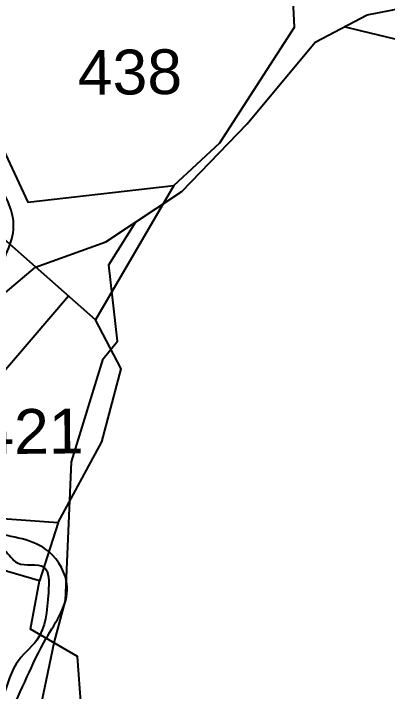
# Model space of a CAD drawing. Header units: inches. Extents: x 775633 to 782774, y 1566086 to 1574350.
# Drawn here: x 780293.2 to 780501.9, y 1569060.8 to 1569439.2 of the extents above; entities that cross this region are included whole.
import ezdxf
from ezdxf.enums import TextEntityAlignment as Align

# ---------------------------------------------------------------- set-up
doc = ezdxf.new("R2010")
doc.units = ezdxf.units.IN
doc.header["$MEASUREMENT"] = 0
for name, color, linetype in [('PLOT', 7, 'Continuous'), ('PLOT NO', 7, 'Continuous'), ('ROADS', 6, 'Continuous'), ('STREAM', 4, 'Continuous')]:
    doc.layers.add(name, color=color, linetype=linetype)
doc.styles.get("Standard").update_dxf_attribs({"font": 'arial.ttf'})
doc.linetypes.add('DOTS', pattern='A,1e-06,-3,["●",Standard,S=3,R=0,X=-1.25,Y=-1.25],-3', length=6.000001)

msp = doc.modelspace()

# ---------------------------------------------------------------- linework, layer by layer
at = {"layer": 'PLOT'}
for points in [[(780280.01, 1569657.42), (780262.14, 1569600.4), (780267.59, 1569585.84), (780296.65, 1569574.37), (780266, 1569528.39), (780289.57, 1569505.68), (780293.78, 1569468.08), (780286.81, 1569439.63), (780264.86, 1569411.49), (780301.19, 1569334), (780382.61, 1569343.15), (780408.32, 1569366.99), (780450.04, 1569431.58), (780448.62, 1569461.7), (780403.59, 1569448.82), (780364.86, 1569463.06), (780293.78, 1569468.08)], [(780382.61, 1569343.15), (780338.92, 1569268.15), (780276.52, 1569323.09)], [(780323.88, 1569281.39), (780263.3, 1569210.92), (780270.23, 1569188.86), (780268.68, 1569158.65), (780318.01, 1569155.05), (780342.39, 1569200.2), (780353.19, 1569240.85), (780338.92, 1569268.15)], [(780318.01, 1569155.05), (780307.55, 1569122.59), (780253.78, 1569138.23), (780227.64, 1569175.76), (780179.39, 1569118.99), (780156.42, 1569008.72), (780115.24, 1569084.33), (780227.64, 1569175.76)], [(780370.32, 1568450.41), (780367.87, 1568477.93), (780348.34, 1568479.58), (780319, 1568531.06), (780297.04, 1568542.56), (780300.94, 1568609.65), (780293.42, 1568643.87), (780331.07, 1568795.66), (780362.57, 1568828.16), (780386.35, 1568902.97), (780373.65, 1568926.44), (780339.01, 1568940.8), (780328.93, 1569080.34), (780302.61, 1569095.54), (780307.55, 1569122.59)]]:
    msp.add_lwpolyline(points, dxfattribs=at)
at = {"layer": 'ROADS', "linetype": 'DOTS', "ltscale": 3.5}
for points in [[(779941.29, 1569032.53), (779983.43, 1569065.03), (780039.6, 1569094.37), (780129.42, 1569164.39), (780206.31, 1569228.35), (780230.09, 1569226.53), (780275.05, 1569272.22), (780305.39, 1569297.67), (780344.61, 1569311.8), (780387.16, 1569339.87), (780423.65, 1569377.59), (780461.65, 1569423.15), (780490.59, 1569438.49), (780544.27, 1569449.11)], [(780520.19, 1569421.61), (780486.91, 1569429.52), (780477.77, 1569431.7)], [(780340.55, 1568365.7), (780341.57, 1568381.72), (780368.94, 1568429.04), (780367.87, 1568477.93), (780369.66, 1568500.94), (780367.98, 1568576.3), (780374.58, 1568613.1), (780360.82, 1568682.45), (780345.95, 1568729), (780322.25, 1568786.21), (780307.62, 1568924.95), (780296.77, 1568997.05), (780315.77, 1569087.94), (780322.22, 1569111.53), (780325.49, 1569188.88), (780343.28, 1569246.47), (780351.17, 1569256.39), (780346.34, 1569298.86), (780361.38, 1569322.86)]]:
    msp.add_lwpolyline(points, dxfattribs=at)
at = {"layer": 'STREAM', "color": 4}
for points in [[(780486.94, 1568400.57), (780485.47, 1568443.41), (780493.17, 1568468.69), (780508.13, 1568493.42), (780515.69, 1568517.1), (780512.13, 1568542.88), (780521.6, 1568571.07), (780532.96, 1568587.02), (780545.9, 1568598.63), (780532.86, 1568621.36), (780497.6, 1568646.48), (780480.99, 1568660.13), (780469.45, 1568687.62), (780471.72, 1568726.97), (780473.99, 1568775.48), (780457.4, 1568812.47), (780438.26, 1568832.59), (780436.42, 1568862.34), (780420.96, 1568908.55), (780387.71, 1568942.03), (780342.33, 1568967.45), (780305.96, 1568969.11), (780283.18, 1568976.29), (780271.58, 1569002.87), (780290.22, 1569047.18), (780311.4, 1569090.46), (780323.09, 1569119.28), (780312.78, 1569138.82), (780280.79, 1569149.56), (780261.96, 1569158.76), (780256.89, 1569182.98), (780256.71, 1569203.7), (780262.46, 1569227.59), (780286.64, 1569254.77), (780284.81, 1569291.06), (780293.12, 1569318.6), (780285.33, 1569342.89), (780270.65, 1569358.68), (780247.67, 1569367.63), (780212.97, 1569394.42), (780211.24, 1569409.73), (780220.56, 1569436.68), (780239.38, 1569451.68), (780246.31, 1569478.61), (780248.72, 1569498.93), (780247.95, 1569519.11), (780255.49, 1569544.26), (780252.87, 1569569.91), (780254.08, 1569613.34), (780252.98, 1569629.25), (780264.51, 1569658.01), (780280.55, 1569682.36), (780298.23, 1569700.66), (780336.75, 1569708.74), (780375.59, 1569712.59), (780432.09, 1569700.68), (780494.13, 1569696.9), (780540.04, 1569684.36), (780564.15, 1569687.03), (780584.52, 1569681.63), (780614.6, 1569683.48)], [(780101.04, 1569047.86), (780095.49, 1569063.11), (780099.92, 1569076.82), (780110.6, 1569088.51), (780116.06, 1569103.88), (780138.47, 1569126.14), (780148.95, 1569136.38), (780162.35, 1569143.96), (780173.25, 1569153.17), (780186.18, 1569167.57), (780200.84, 1569173.92), (780224.28, 1569194.63), (780238.46, 1569199.35), (780247.82, 1569208.87), (780249.18, 1569202.35), (780245.1, 1569187.5), (780247.53, 1569175.76), (780249.87, 1569157.77), (780260.49, 1569144.14), (780272.13, 1569142.64), (780288.29, 1569139.3), (780295.32, 1569132.54), (780310.03, 1569130.29), (780312.58, 1569116.04), (780306.08, 1569089.49), (780294.57, 1569076.15), (780285.69, 1569054.92), (780276.29, 1569040.43), (780272.06, 1569019.72), (780263.33, 1569008.02), (780265.18, 1568984.01), (780282.78, 1568964.89), (780293.52, 1568960.57), (780317.69, 1568961.01), (780338.04, 1568954.32), (780358.23, 1568951.85), (780379.07, 1568934.84), (780389.17, 1568924.24), (780397.17, 1568913.39), (780411.23, 1568909.91), (780422.56, 1568890.26), (780428.01, 1568878.69), (780430.95, 1568861.75), (780431, 1568830.15), (780440.7, 1568814.11), (780457.12, 1568798.69), (780463.74, 1568785.97), (780464.05, 1568750.65), (780460.82, 1568694.91), (780466.6, 1568672.66), (780478.18, 1568652.08), (780499.21, 1568639.49), (780516.47, 1568627.71), (780531.45, 1568612.36), (780536.63, 1568604.21), (780533.53, 1568595.83), (780521.87, 1568587.74), (780515.64, 1568573.03), (780508.56, 1568562.54), (780502.79, 1568551.57), (780506.25, 1568521.18), (780508.16, 1568503.95), (780500.08, 1568491.3), (780490.27, 1568475.71), (780483.43, 1568455.18), (780481.27, 1568434.98), (780486.23, 1568404.03), (780489.69, 1568376.42), (780486.75, 1568345.1), (780485.78, 1568321.7), (780480.4, 1568302.06), (780482.9, 1568283.95)]]:
    msp.add_spline(points, degree=3, dxfattribs=at)

# ---------------------------------------------------------------- texts
at = {"layer": 'PLOT NO'}
for s, p in [('438', (780358.12, 1569406.55)), ('421', (780303.14, 1569205.95))]:
    msp.add_text(s, height=25, rotation=0.51, dxfattribs=at).set_placement(p, align=Align.MIDDLE_CENTER)

doc.saveas('drawing.dxf')
